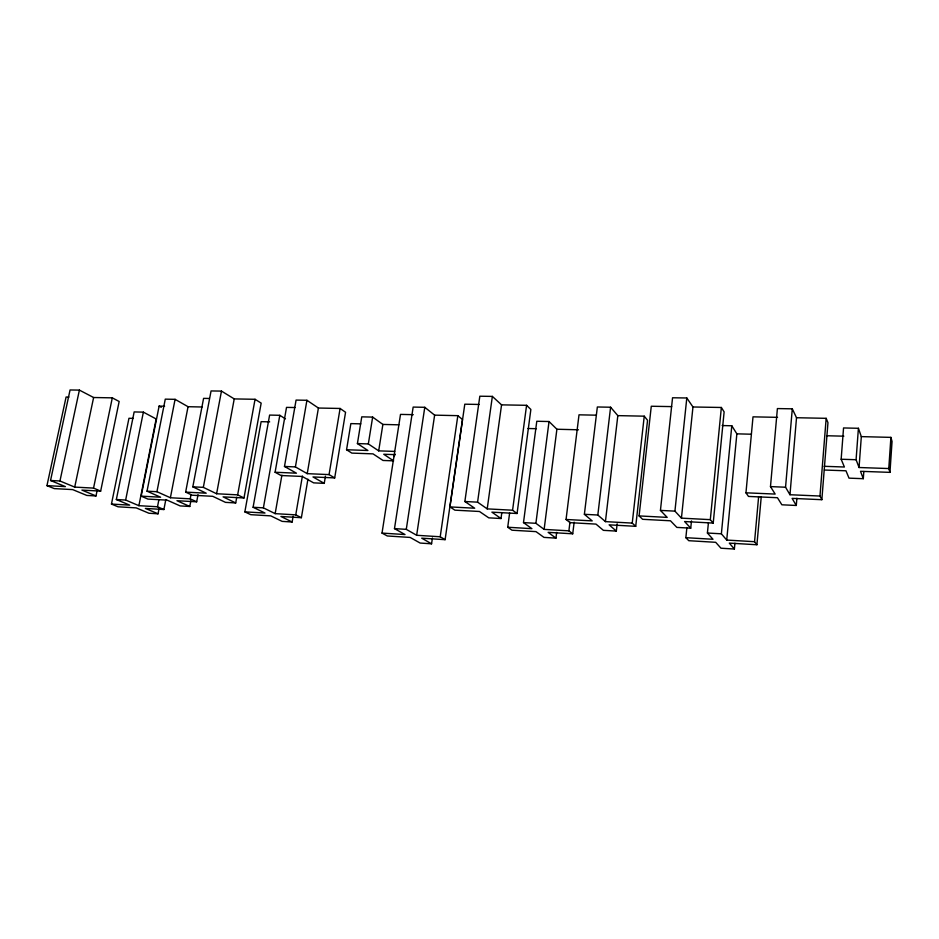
<?xml version="1.0" encoding="UTF-8"?>
<svg xmlns="http://www.w3.org/2000/svg" width="939" height="939" viewBox="0 0 939 939"><rect width="100%" height="100%" fill="white"/><g stroke="black" fill="none" stroke-linecap="round" stroke-linejoin="round"><path stroke-width="1.41" d="M824.442 470.028L845.969 470.791L849.02 478.151L863.305 478.69L860.5 471.308L889.961 472.364L888.775 468.549L890.9 437.374L861.321 436.623L858.41 428.29L843.551 427.949L841.156 459.241L844.396 467.012L824.125 466.307M889.961 472.364L892.05 441.459L890.9 437.374M863.305 478.69L863.821 471.519M888.775 468.549L859.056 467.516L856.086 459.723L858.41 428.29M859.056 467.516L861.321 436.623M745.965 492.811L748.489 496.426L777.445 497.717L781.87 504.795L796.284 505.464L792.105 498.374L821.848 499.701L819.97 496.038L826.167 418.325L796.518 417.726L792.293 408.829L777.398 408.571L770.485 486.602L775.168 494.078L745.965 492.811L753.008 416.846L777.551 417.339M821.848 499.701L827.963 422.679L826.167 418.325M796.284 505.464L796.882 498.245M819.97 496.038L789.969 494.736L785.556 487.224L792.293 408.829M789.969 494.736L796.518 417.726M686.902 527.483L685.857 537.683L688.78 540.7L715.694 542.308L720.976 548.212L734.38 549.033L729.321 543.118L756.916 544.749L754.557 541.697L758.618 496.813M756.916 544.749L761.247 496.719M734.38 549.033L734.932 543.2M754.557 541.697L726.716 540.066L721.375 533.81L731.798 425.778L722.173 425.555M726.716 540.066L736.857 433.841L731.798 425.778M691.48 520.945L690.74 528.164L684.601 521.544L713.217 523.082L724.122 411.892L721.363 407.479L692.959 406.986L686.808 397.983L672.547 397.772L660.434 510.405L667.195 517.389L639.095 515.922L651.279 406.247L671.667 406.61M685.857 537.683L712.983 539.268L707.407 533.023L708.417 522.847M713.217 523.082L710.307 519.654L721.363 407.479M710.307 519.654L681.432 518.14L674.93 511.133L686.808 397.983M681.432 518.14L692.959 406.986M617.158 523.809L616.324 531.087L609.129 524.842L635.726 526.321L647.558 420.296L644.248 416.177L617.827 415.625L610.596 407.221L597.345 406.986L584.375 514.314L592.192 520.899L566.053 519.467L579.011 414.827L596.195 415.179M635.726 526.321L632.24 523.093L644.248 416.177M632.24 523.093L605.432 521.626L597.826 515.018L610.596 407.221M605.432 521.626L617.827 415.625M574.152 522.19L572.731 533.81L568.893 530.84L569.961 522.178M509.642 512.917L507.717 527.249L511.99 530.206L535.993 531.627L543.986 537.39L555.958 538.129L556.674 532.378M568.893 530.84L544.127 529.385L556.897 429.24L549.033 421.541L536.791 421.259L523.493 522.6L531.897 528.669L507.717 527.249M544.127 529.385L535.899 523.305L549.033 421.541M526.579 405.308L530.864 409.463L517.072 513.504L512.577 510.217L526.579 405.308L501.555 404.862L492.365 396.399L479.829 396.211L464.864 501.508L474.688 508.222L449.945 506.907L464.793 404.193L479.148 404.451M449.945 506.907L454.899 510.159L479.465 511.485L488.761 517.847L501.015 518.528L501.802 512.729M512.577 510.217L487.212 508.879L501.555 404.862M487.212 508.879L477.575 502.154L492.365 396.399M457.833 415.66L462.481 419.51L445.109 539.667L440.215 536.768L457.833 415.66L434.628 415.144L424.78 407.303L413.16 407.08L394.486 528.622L405.014 534.549L382.02 533.094L400.507 414.404L413.254 414.674M382.02 533.094L387.302 535.969L410.155 537.437L420.167 543.059L431.576 543.81L432.421 538.012M440.215 536.768L416.658 535.277L434.628 415.144M416.658 535.277L406.282 529.35L424.78 407.303M394.274 456.554L394.732 453.678M394.697 451.413L378.687 450.861L382.877 424.428L372.654 417.092L361.761 416.846L357.419 443.572L367.9 450.485L346.561 449.746L350.857 423.606L360.787 423.865M378.687 450.861L368.334 443.924L372.654 417.092M325.434 476.237L324.237 483.362L312.992 476.942L334.695 477.916L345.564 412.268L340.094 408.465L318.415 408.031L306.924 400.284L296.078 400.084L284.482 466.46L296.431 473.186L275.092 472.247L286.524 407.385L294.999 407.549M334.695 477.916L329.061 474.606L340.094 408.465M307.933 479.195L301.384 517.694L295.75 514.854L302.393 476.085M329.061 474.606L307.229 473.655L318.415 408.031M307.229 473.655L295.409 466.918L306.924 400.284M269.669 421.881L261.124 421.658L244.856 511.872L250.772 514.678L270.796 515.875L282.146 521.38L292.146 522.002L293.132 516.239M295.75 514.854L275.162 513.645L281.9 475.157M275.162 513.645L263.401 507.858L279.799 415.308L269.61 415.073L253.096 507.271L264.986 513.046L244.856 511.872M236.757 497.224L235.712 502.94L223.083 496.86L243.999 497.975L261.171 403.124L255.056 399.286L234.234 398.911L221.475 391.094L211.064 390.941L192.812 486.836L206.204 493.198L185.64 492.118L203.587 398.371L209.397 398.476M243.999 497.975L237.649 494.853L255.056 399.286M237.649 494.853L216.604 493.75L234.234 398.911M216.604 493.75L203.34 487.364L221.475 391.094M164.607 406.211L159.114 406.106L141.19 496.144L147.916 499.079L167.201 500.158L180.147 505.921L189.795 506.473L190.887 500.722M189.795 506.473L176.955 500.71L196.674 501.802L198.023 494.689M196.674 501.802L190.218 498.844L191.04 494.536M159.149 508.128L158.045 513.797L145.369 508.422L163.891 509.525L165.827 499.571M190.218 498.844L170.393 497.752L188.046 406.704L175.088 399.333L165.276 399.145L147.024 491.179L160.581 497.212L141.19 496.144M170.393 497.752L156.942 491.707L175.088 399.333M163.891 509.525L157.506 506.767L158.902 499.607M157.506 506.767L138.89 505.675L156.156 418.97L143.374 412.139L134.16 411.928L116.342 499.525L129.688 505.135L111.459 504.067L128.96 418.278L133.127 418.383M138.89 505.675L125.65 500.053L143.374 412.139M68.911 397.068L66.094 397.021L46.95 485.639L54.286 488.609L72.643 489.595L86.822 495.44L96.001 495.945L97.175 490.287M96.001 495.945L81.916 490.099L100.661 491.109L119.159 401.493L112.304 397.854L93.618 397.514L79.392 390.108L70.061 389.967L50.542 480.498L65.39 486.613L46.95 485.639M100.661 491.109L93.548 488.104L112.304 397.854M93.548 488.104L74.709 487.106L93.618 397.514M74.709 487.106L59.955 480.979L79.392 390.108M188.046 406.704L202.073 406.998M382.877 424.428L398.829 424.827M826.555 435.743L843.844 436.177M527.988 428.501L536.404 428.712M556.897 429.24L578.459 429.792M736.857 433.841L751.27 434.217M357.419 443.572L368.334 443.924M841.156 459.241L856.086 459.723M395.307 454.664L383.746 454.253L393.605 460.861L383.018 460.462L373.018 453.866L351.808 453.103L346.561 449.746M284.482 466.46L295.409 466.918M770.485 486.602L785.556 487.224M324.237 483.362L313.638 482.869L302.264 476.46L281.043 475.51L275.092 472.247M192.812 486.836L203.34 487.364M660.434 510.405L674.93 511.133M50.542 480.498L59.955 480.979M464.864 501.508L477.575 502.154M147.024 491.179L156.942 491.707M584.375 514.314L597.826 515.018M517.072 513.504L491.895 512.154L501.015 518.528M235.712 502.94L225.489 502.365L212.742 496.308L192.284 495.217L185.64 492.118M690.74 528.164L676.855 527.401L670.481 520.793L642.605 519.302L639.095 515.922M116.342 499.525L125.65 500.053M253.096 507.271L263.401 507.858M523.493 522.6L535.899 523.305M707.407 533.023L721.375 533.81M616.324 531.087L603.39 530.347L595.995 524.103L570.055 522.659L566.053 519.467M301.384 517.694L280.914 516.473L292.146 522.002M572.731 533.81L548.141 532.354L555.958 538.129M158.045 513.797L148.961 513.246L136.202 507.882L118.068 506.802L111.459 504.067M394.486 528.622L406.282 529.35M445.109 539.667L421.717 538.176L431.576 543.81M159.114 406.106L161.273 407.291M279.799 415.308L285.468 418.864"/></g></svg>
